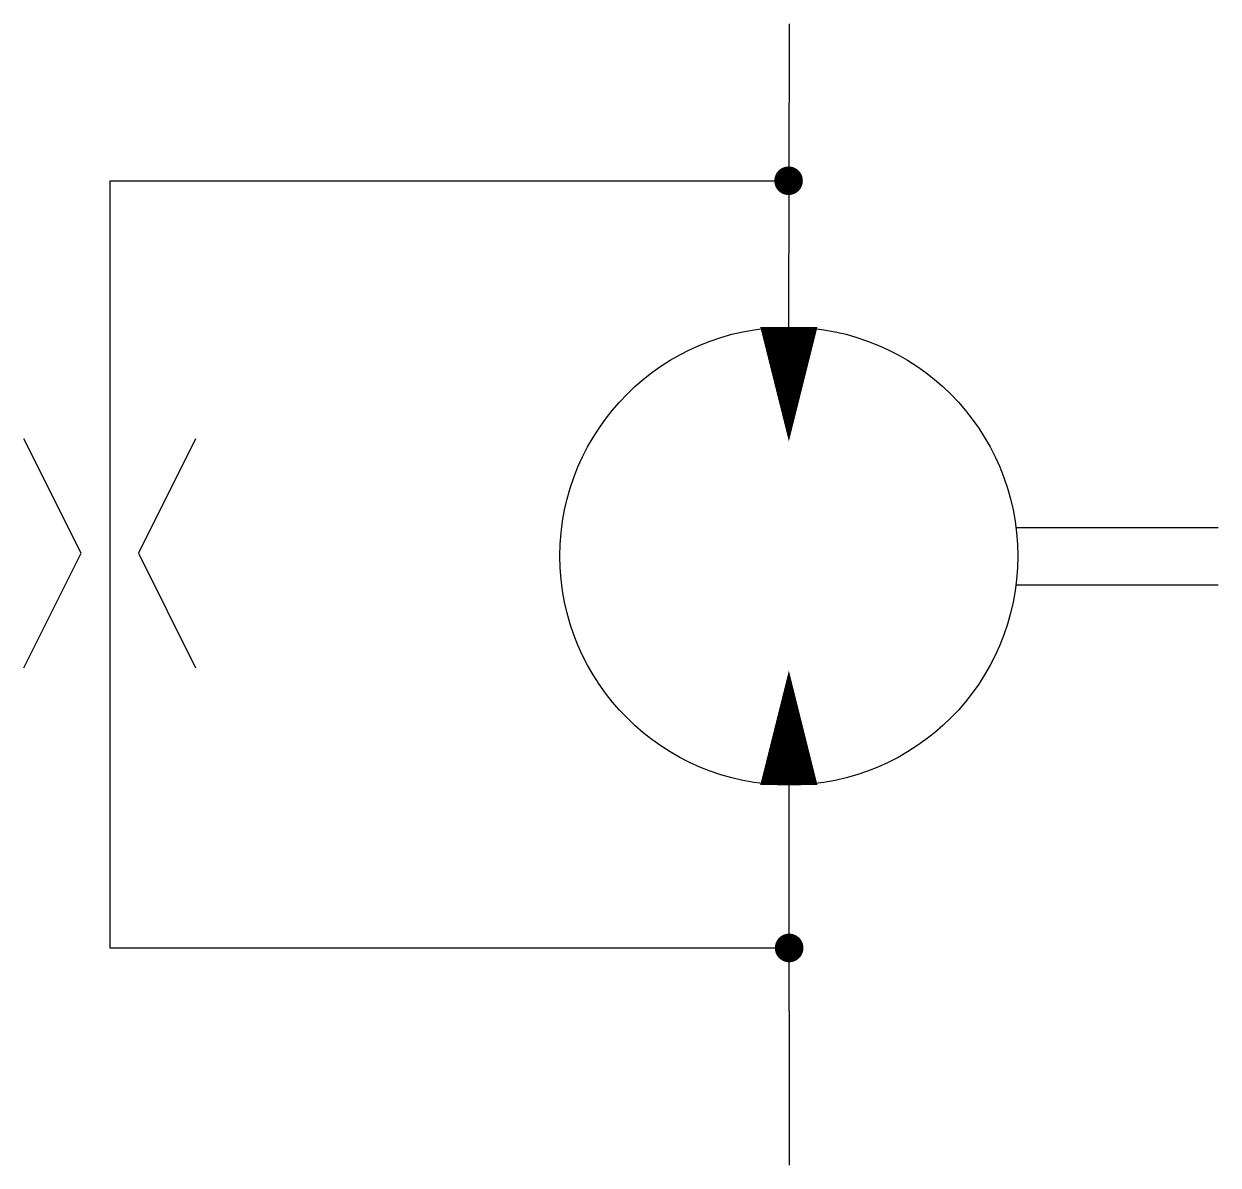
# Paper-space layout 'motorParallel' of a CAD drawing. Header units: inches. Extents: x 3.93 to 6.53, y 3.05 to 5.54.
import ezdxf

# ---------------------------------------------------------------- set-up
doc = ezdxf.new("R2010")
doc.units = ezdxf.units.IN
doc.header["$LTSCALE"] = 0.25
doc.header["$MEASUREMENT"] = 0

psp = doc.layouts.new('motorParallel')

# ---------------------------------------------------------------- linework, layer by layer
for p, q in [((5.5976, 5.1951), (5.5984, 5.5387)), ((5.5969, 4.8765), (5.5976, 5.1951)), ((5.5976, 3.3826), (5.5976, 3.8765)), ((4.1135, 3.5208), (5.5976, 3.5208)), ((5.5976, 3.3826), (5.5976, 3.0466))]:
    psp.add_line(p, q)
at = {"const_width": 0.0312}
for points in [[(5.5806, 5.1961, 1), (5.6118, 5.1961, 1)], [(5.5818, 3.5208, 1), (5.6131, 3.5208, 1)]]:
    psp.add_lwpolyline(points, format="xyb", close=True, dxfattribs=at)
for points in [[(5.5976, 5.1951), (4.1135, 5.1951), (4.1135, 3.5208)], [(3.926, 4.1326), (4.051, 4.3826), (3.926, 4.6326)], [(4.301, 4.6326), (4.176, 4.3826), (4.301, 4.1326)], [(6.093, 4.439), (6.5344, 4.439)], [(6.093, 4.314), (6.5344, 4.314)]]:
    psp.add_lwpolyline(points)
for points in [[(5.5969, 4.6265, 0, 0.125, 0), (5.5969, 4.8765, 0.125, 0.125, 0)], [(5.5969, 4.1265, 0, 0.125, 0), (5.5969, 3.8765, 0.125, 0.125, 0)]]:
    psp.add_lwpolyline(points, format="xyseb")
psp.add_circle((5.5969, 4.3765), 0.5)

doc.saveas('drawing.dxf')
